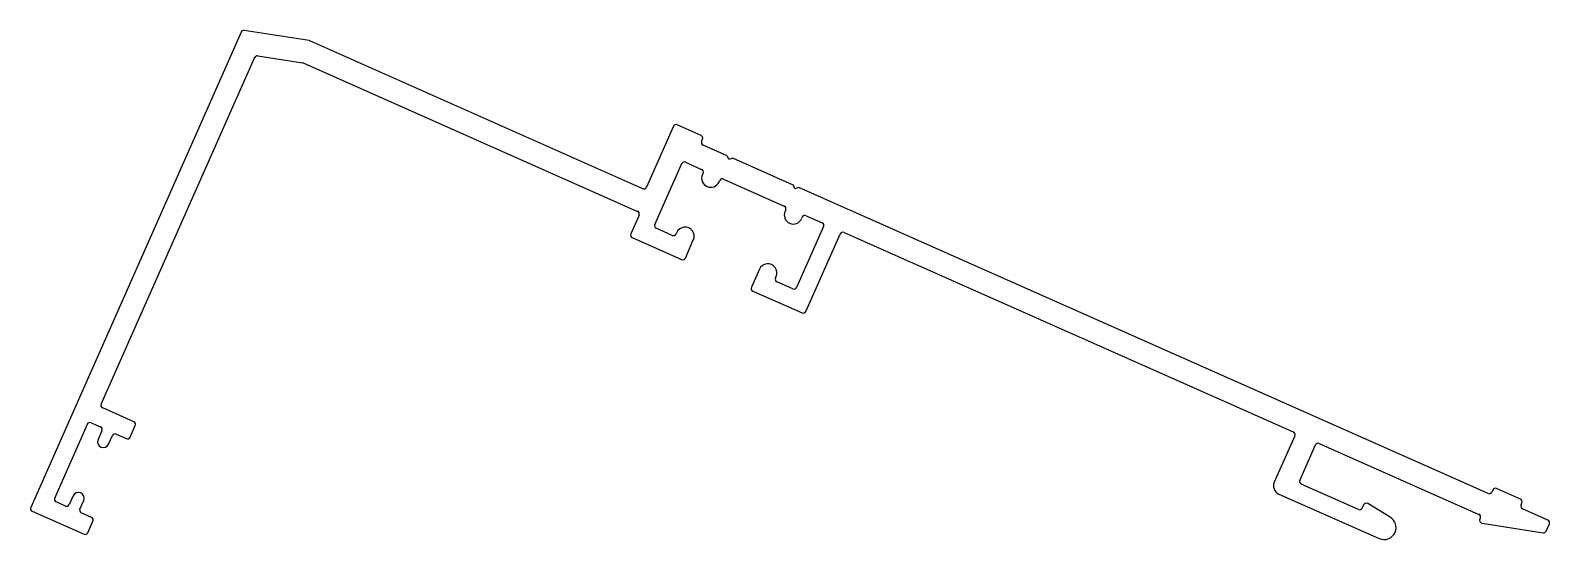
# Model space of a CAD drawing. Header units: inches. Extents: x -57 to 76, y 1 to 46.
import ezdxf

# ---------------------------------------------------------------- set-up
doc = ezdxf.new("R2010")
doc.units = ezdxf.units.IN
doc.header["$MEASUREMENT"] = 0

msp = doc.modelspace()

# ---------------------------------------------------------------- linework, layer by layer
at = {"color": 7, "linetype": 'ByBlock'}
for p, q in [((-38.89, 45.52), (-57.39, 3.78)), ((-32.91, 44.77), (-38.62, 45.67)), ((-3.58, 31.77), (-32.85, 44.75)), ((-51.19, 12.85), (-37.68, 43.31)), ((-37.42, 43.45), (-33.48, 42.83)), ((-33.42, 42.82), (-4.03, 29.78)), ((-0.88, 37.25), (-3.25, 31.9)), ((1.55, 36.45), (-0.55, 37.38)), ((1.6, 35.93), (1.68, 36.12)), ((3.79, 34.69), (1.73, 35.6)), ((-2.52, 28.62), (-0.15, 33.97)), ((0.18, 34.1), (1.6, 33.47)), ((4, 34.32), (3.9, 34.57)), ((4.25, 34.42), (4, 34.32)), ((9.6, 32.11), (4.4, 34.42)), ((1.72, 33.14), (1.67, 33.01)), ((3.13, 32.36), (3.19, 32.49)), ((3.52, 32.62), (8.86, 30.25)), ((9.8, 31.75), (9.71, 32)), ((10.05, 31.85), (9.8, 31.75)), ((70.75, 5), (10.21, 31.84)), ((-3.9, 29.45), (-4.63, 27.81)), ((8.99, 29.92), (8.93, 29.79)), ((10.78, 29.4), (12.2, 28.77)), ((-0.98, 27.67), (-2.39, 28.29)), ((12.32, 28.44), (9.95, 23.09)), ((10.4, 29.14), (10.45, 29.27)), ((-4.5, 27.48), (-0.16, 25.56)), ((-0.59, 27.93), (-0.65, 27.8)), ((0.17, 25.68), (0.87, 27.28)), ((10.77, 20.98), (13.79, 27.79)), ((14.12, 27.92), (53.62, 10.41)), ((6.68, 24.7), (5.97, 23.11)), ((8.09, 23.93), (8.14, 24.06)), ((6.1, 22.78), (10.44, 20.86)), ((9.62, 22.97), (8.21, 23.59)), ((-48.32, 11.3), (-51.06, 12.52)), ((-55.28, 4.6), (-52.4, 11.09)), ((-52.07, 11.22), (-51.25, 10.85)), ((-48.64, 9.95), (-48.19, 10.97)), ((-51.12, 10.52), (-51.47, 9.74)), ((-50.54, 9.33), (-50.2, 10.09)), ((-49.87, 10.22), (-48.97, 9.82)), ((53.75, 10.08), (51.94, 6.01)), ((55.9, 9.4), (69.94, 3.17)), ((54.2, 6.16), (55.57, 9.27)), ((59.35, 3.6), (54.32, 5.83)), ((73.59, 4.51), (71.49, 5.44)), ((-54.33, 3.9), (-55.16, 4.27)), ((-53.66, 4.81), (-54, 4.03)), ((-53.06, 3.63), (-52.73, 4.39)), ((-52.99, 5.06), (-52.99, 5.06)), ((52.35, 4.96), (61.16, 1.05)), ((62.13, 2.93), (60.16, 4.12)), ((71.16, 5.31), (71.08, 5.13)), ((73.64, 3.99), (73.72, 4.18)), ((-57.27, 3.45), (-52.7, 1.43)), ((-52.04, 2.9), (-52.94, 3.3)), ((59.8, 4), (59.68, 3.73)), ((70.06, 2.84), (70.02, 2.75)), ((76, 2.67), (73.76, 3.66)), ((-52.37, 1.55), (-51.91, 2.57)), ((70.21, 2.4), (75.58, 1.56)), ((75.85, 1.71), (76.13, 2.34))]:
    msp.add_line(p, q, dxfattribs=at)
for centre, radius, start, end in [((-38.66, 45.42), 0.25, 81.09, 156.09), ((-32.95, 44.52), 0.25, 66.09, 81.09), ((-37.45, 43.2), 0.25, 81.09, 156.09), ((-33.52, 42.59), 0.25, 66.09, 81.09), ((-0.65, 37.15), 0.25, 66.09, 156.09), ((1.45, 36.22), 0.25, 336.09, 66.09), ((1.83, 35.83), 0.25, 156.09, 246.09), ((0.08, 33.87), 0.25, 66.09, 156.09), ((1.5, 33.24), 0.25, 336.09, 66.09), ((3.71, 34.5), 0.203, 21.09, 66.09), ((4.32, 34.23), 0.203, 66.09, 111.09), ((2.4, 32.69), 0.8, 156.09, 336.09), ((3.42, 32.39), 0.25, 66.09, 156.09), ((9.52, 31.93), 0.203, 21.09, 66.09), ((-3.48, 32), 0.25, 246.09, 336.09), ((10.13, 31.66), 0.203, 66.09, 111.09), ((-4.13, 29.56), 0.25, 336.09, 66.09), ((8.76, 30.02), 0.25, 336.09, 66.09), ((9.66, 29.46), 0.8, 156.09, 336.09), ((10.68, 29.17), 0.25, 66.09, 156.09), ((-2.29, 28.52), 0.25, 156.09, 246.09), ((0.14, 27.6), 0.8, 336.09, 156.09), ((12.1, 28.54), 0.25, 336.09, 66.09), ((-4.4, 27.71), 0.25, 156.09, 246.09), ((-0.88, 27.9), 0.254, 246.09, 336.09), ((14.02, 27.69), 0.25, 66.09, 156.09), ((-0.06, 25.78), 0.25, 246.09, 336.09), ((7.41, 24.38), 0.8, 336.09, 156.09), ((6.2, 23.01), 0.25, 156.09, 246.09), ((8.32, 23.82), 0.254, 156.09, 246.09), ((9.72, 23.2), 0.25, 246.09, 336.09), ((10.54, 21.09), 0.25, 246.09, 336.09), ((-50.96, 12.74), 0.25, 156.09, 246.09), ((-52.18, 10.99), 0.25, 66.09, 156.09), ((-51.35, 10.62), 0.25, 336.09, 66.09), ((-48.42, 11.07), 0.25, 336.09, 66.09), ((-51, 9.55), 0.51, 157.2245, 246.09), ((-49.97, 9.99), 0.25, 66.09, 156.09), ((-48.87, 10.05), 0.25, 246.09, 336.09), ((53.52, 10.18), 0.25, 336.09, 66.09), ((55.8, 9.17), 0.25, 66.09, 156.09), ((-51, 9.55), 0.51, 246.09, 334.9555), ((52.67, 5.69), 0.8, 156.09, 246.09), ((54.42, 6.06), 0.25, 156.09, 246.09), ((71.39, 5.21), 0.25, 66.09, 156.09), ((-55.05, 4.5), 0.25, 156.09, 246.09), ((-54.23, 4.13), 0.25, 246.09, 336.09), ((-53.2, 4.59), 0.51, 66.09, 154.9555), ((-53.2, 4.59), 0.51, 337.2245, 66.09), ((60.03, 3.9), 0.25, 66.09, 156.09), ((60.03, 3.9), 0.25, 59.09, 66.09), ((70.85, 5.23), 0.25, 246.09, 336.09), ((73.49, 4.28), 0.25, 336.09, 66.09), ((-57.16, 3.68), 0.25, 156.09, 246.09), ((-52.84, 3.53), 0.25, 156.09, 246.09), ((-52.14, 2.67), 0.25, 336.09, 66.09), ((59.45, 3.83), 0.25, 246.09, 336.09), ((61.59, 2.02), 1.06, 336.09, 59.09), ((69.84, 2.95), 0.25, 336.09, 66.09), ((70.25, 2.65), 0.25, 156.09, 246.09), ((73.87, 3.89), 0.25, 156.09, 246.09), ((75.9, 2.44), 0.25, 336.09, 66.09), ((-52.59, 1.66), 0.25, 246.09, 336.09), ((61.59, 2.02), 1.06, 246.09, 336.09), ((70.25, 2.65), 0.25, 246.09, 261.09), ((75.62, 1.81), 0.25, 261.09, 336.09)]:
    msp.add_arc(centre, radius, start, end, dxfattribs=at)

doc.saveas('drawing.dxf')
